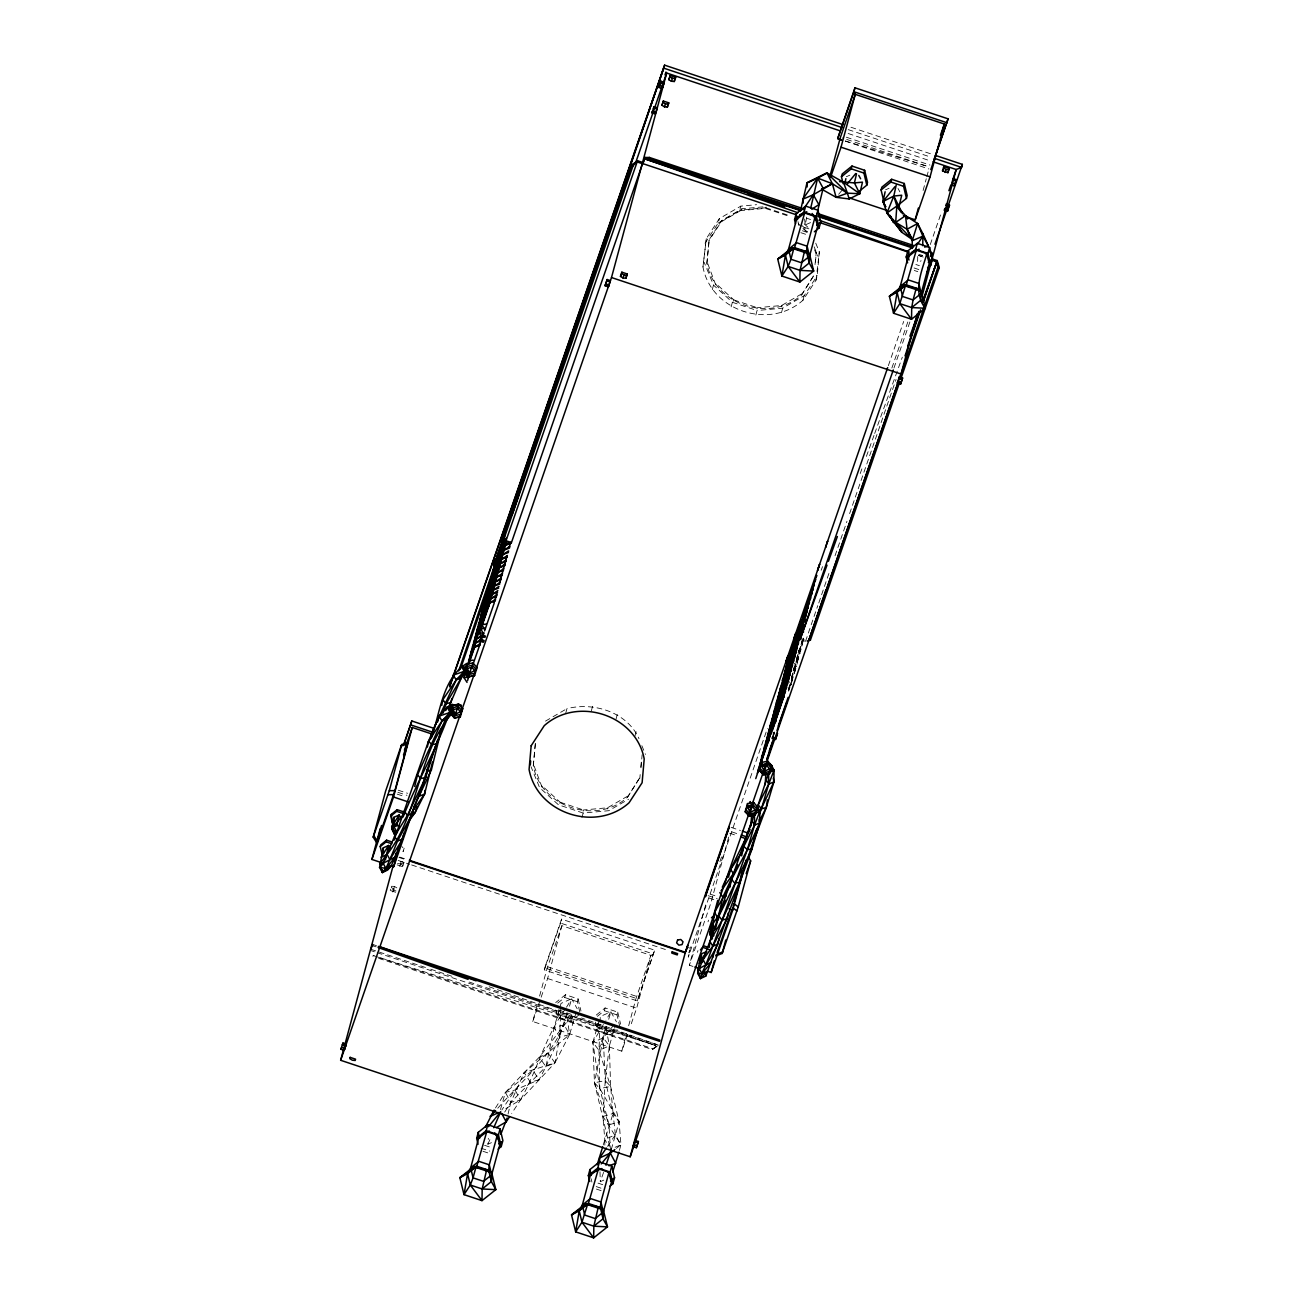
<?xml version="1.0" encoding="UTF-8"?>
<svg xmlns="http://www.w3.org/2000/svg" width="1303" height="1303" viewBox="0 0 1303 1303"><rect width="100%" height="100%" fill="white"/><g stroke="black" fill="none" stroke-linecap="round" stroke-linejoin="round"><path stroke-width="0.75" stroke-dasharray="5 3.75" d="M917.735 256.479L917.605 262.375L921.156 260.812M599.966 1024.435L598.973 1050.316L599.836 1088.591L608.973 1124.831L610.358 1149.311L620.961 1144.783L619.12 1121.85L610.618 1086.425L598.973 1050.316L592.865 1042.319L599.217 1020.168M600.048 1022.448L600.276 1016.47L610.895 1011.845L616.449 1021.861M560.86 1007.366L559.59 1037.204L554.948 1062.841L520.451 1099.927L511.704 1113.43M491.443 1142.666L487.892 1144.229L488.348 1138.285M627.509 797.241L640.164 777.109L627.509 797.241C596.318 825.304 540.973 807.42 533.285 765.838L535.256 743.443M533.285 765.838L535.582 742.254M639.838 778.298L640.164 774.568M640.832 767.109L641.483 759.649M640.978 767.776L642.135 754.714M815.743 243.156L819.326 251.886L817.242 275.633L816.004 280.194L802.925 300.276C769.829 330.05 711.129 311.091 702.968 266.968L706.291 238.661L719.37 218.578L740.837 206.135L756.603 204.685M702.968 266.968L706.291 238.661M801.622 294.901L814.342 274.672L801.622 294.901C770.252 323.111 714.614 305.146 706.877 263.336L709.19 239.622L721.585 220.582L741.928 208.789L766.213 206.574L765.887 207.763L741.619 209.995L721.259 221.787L708.865 240.827M706.877 263.336L709.19 239.622M815.01 264.607L816.313 252.163L815.173 265.291M816.004 280.194L819.326 251.886M810.547 222.585L805.221 224.93L806.752 217.031M508.056 1114.049L510.809 1102.338L524.181 1072.646L539.263 1057.222L574.835 1011.698M556.137 1010.574L557.782 1017.496L570.453 1021.715L580.258 1013.832L577.376 1001.73L578.109 998.929L565.469 994.726L555.697 1002.577M619.902 1027.041L617.019 1014.939L617.752 1012.154L605.113 1007.936L595.357 1015.803M570.453 1021.715L571.203 1018.865L573.988 1016.617M595.373 1022.057L597.425 1030.706L610.113 1034.94L610.863 1032.074L613.648 1029.842M395.672 892.262L390.248 890.47L390.607 889.167L396.014 890.975M391.633 886.219L391.291 887.506L393.815 889.053L396.682 889.314L397.04 888.011L394.516 886.463L391.633 886.219L390.248 890.47M397.154 864.883L402.578 866.69L403.93 862.439L398.539 860.631M402.578 866.69L403.93 862.439M542.064 787.24L533.611 764.633M565.714 713.213L566.952 708.653C593.891 701.763 627.232 712.236 638.991 738.687M559.85 803.43L560.176 802.225L542.39 786.051M705.053 243.221L718.132 223.139L719.37 218.578M721.259 221.787L721.585 220.582M591.334 710.884L592.572 706.307M712.285 289.673L713.507 285.113L704.206 262.408M715.705 284.852L707.203 262.131M718.132 223.139L739.615 210.695L740.837 206.135M741.619 209.995L741.928 208.789M583.125 811.183L583.435 809.977L607.589 807.779L627.834 796.035M581.936 817.6L583.174 813.039L608.794 810.694L628.616 799.211M545.371 966.012L544.312 969.937L637.395 1000.965L654.676 950.18L561.577 919.152L545.371 966.012L638.47 997.039L637.395 1000.965M627.606 1034.354L621.792 1051.179L532.748 1021.503L537.504 1003.896M539.605 996.062L546.999 968.666L561.87 925.7L650.914 955.36L653.617 954.105L560.518 923.078L561.577 919.152M616.026 719.109L617.264 714.549M541.152 997.218L547.618 978.52L561.87 925.7M731.146 306.84L732.384 302.28L713.507 285.113M733.589 301.123L733.915 299.934L716.031 283.663M607.263 808.968L607.589 807.779M634.887 736.276L636.125 731.7M756.994 308.925L757.304 307.72L781.588 305.505L801.948 293.712M755.838 315.065L757.059 310.505L782.68 308.159L804.163 295.716L817.242 275.633M781.263 306.694L781.588 305.505M781.458 312.736L782.68 308.159M802.925 300.276L804.163 295.716M621.792 1051.179L626.548 1033.572M628.665 1025.738L636.043 998.342L650.914 955.36L636.662 1008.196L630.196 1026.894M657.771 1046.195L658.096 1044.99L581.464 1017.969M689.075 954.122L688.261 957.135L767.386 728.475M693.001 966.435L689.368 965.23L706.568 901.481M728.686 837.112L710.966 902.784L689.368 965.23M923.11 190.482L926.27 178.739M926.808 176.785L928.387 170.921M800.091 639.529L805.515 641.337L805.84 640.115L800.433 638.323M403.409 850.322L403.05 851.673L404.402 847.487L404.028 848.823L401.813 846.51M557.7 1003.131L564.688 997.495L565.469 994.726M597.344 1016.34L604.348 1010.705L605.113 1007.936M557.782 1017.496L558.564 1014.662L557.342 1009.483M597.425 1030.706L598.224 1027.872L596.986 1022.692M603.224 1144.962L613.078 1113.495L610.618 1086.425L609.364 1045.869L605.814 1026.503L598.973 1050.316L609.364 1045.869L615.358 1025.559M611.302 1149.474L619.12 1121.85L599.836 1088.591L594.461 1082.777L592.865 1042.319L604.885 1022.008M619.397 1150.354L620.961 1144.783L615.374 1134.864L613.078 1113.495L605.244 1080.594L603.273 1037.872L606.546 1026.715M500.466 1109.537L505.385 1092.386L524.181 1072.646L569.59 1034.566L576.105 1012.464M697.48 952.298L697.968 950.62M708.034 921.807L708.523 920.13M567.375 1013.669C557 1053.394 522.731 1079.291 496.997 1109.114M569.509 1006.209L571.642 998.766L561.023 1003.391L554.15 1027.481L545.924 1066.652L539.1 1079.764L515.043 1089.976L505.385 1092.386L495.173 1108.446M608.713 1019.272L610.895 1011.845L605.895 1020.314M821.167 570.274L822.519 566.642M399.695 866.43L400.721 863.466L403.588 863.726M392.789 892.018L393.815 889.053M397.513 863.596L400.396 863.84L401.405 860.892M393.49 889.428L394.516 886.463M560.518 923.078L544.312 969.937L546.999 968.666L636.043 998.342M532.748 1021.503L540.501 999.075M638.47 997.039L654.676 950.18M888.353 365.687L903.663 321.45M930.277 244.524L941.597 211.819M719.907 861.625L721.878 855.957M891.871 368.049L908.5 320.017M893.956 368.032L910.536 320.115M798.136 652.77L802.094 641.32M796.28 659.123L803.544 638.128M796.345 659.937L803.609 638.942M793.136 670.198L803.707 639.675M793.201 671.029L802.453 644.317L801.117 641.141M791.296 677.593L801.198 648.975M791.393 678.277L799.977 653.471L798.641 650.295M791.458 679.107L798.723 658.129M788.299 689.189L797.55 662.478L796.214 659.318M788.51 689.531L796.426 666.647L795.091 663.471M788.576 690.313L794.521 673.146M805.515 641.337L817.779 605.618M818.773 602.996L829.05 573.027M835.028 555.778L846.966 521.281M849.621 513.61L896.057 379.434M788.641 691.193L789.96 687.381M790.612 685.476L793.25 677.837M603.826 1180.127L600.276 1181.674L604.511 1169.85M860.192 473.559L862.26 467.826M866.397 456.392L874.004 435.397M874.688 433.492L902.311 357.185M689.645 950.864L688.978 952.688L691.03 946.45L690.346 948.275L687.104 947.2M372.886 956.386L373.212 955.539L655.832 1045.576L376.388 952.428M378.668 958.324L652.445 1049.55L658.096 1044.99L469.227 982.055M487.892 1144.229L490.954 1137.21M565.469 1008.897C545.077 1036.618 537.373 1070.561 520.451 1099.927L504.017 1109.7M566.512 1007.203L571.642 998.766L577.196 1008.783M504.701 1112.078L510.809 1102.338L545.924 1066.652L559.59 1037.204L566.577 1013.425L569.59 1034.566L554.948 1062.841L545.924 1066.652L539.263 1057.222L548.286 1053.41L554.948 1062.841L524.181 1072.646L530.419 1082.223L539.1 1079.764L532.846 1070.203L505.385 1092.386L510.809 1102.338L520.451 1099.927L515.043 1089.976L501.834 1109.993M607.491 1146.412L615.374 1134.864L604.771 1139.392L604.853 1145.142M614.055 1024.777L603.273 1037.872L592.865 1042.319L599.836 1088.591L610.618 1086.425L605.244 1080.594L609.364 1045.869L603.273 1037.872L594.461 1082.777L609.918 1147.373M838.676 194.261L842.536 189.668M652.445 1049.55L658.096 1044.99M610.113 1034.94L617.101 1029.305M616.384 1148.366L620.961 1144.783L602.931 1116.476L605.244 1080.594L594.461 1082.777L608.973 1124.831L619.12 1121.85L613.078 1113.495L602.931 1116.476L604.771 1139.392L608.501 1146.005M545.485 721.113L566.952 708.653M656.109 1047.026L652.77 1048.703L373.212 955.539M846.298 176.752L849.833 175.172M885.535 189.831L889.086 188.251M739.615 210.695L765.236 208.35L789.911 216.575M845.354 140.968L927.524 166.409L842.292 137.955M850.94 127.238L933.534 154.764M848.204 129.616L930.814 157.142M848.139 133.492L931.14 161.149M846.364 137.206L929.951 165.058M845.305 141.131L928.892 168.983M918.81 254.264L922.671 255.551L918.892 254.069M806.704 218.236L810.564 219.523M918.485 255.486L924.267 257.408L918.55 255.29M765.887 207.763L789.292 215.565M804.195 227.292L809.472 229.051M915.862 264.493L919.381 265.665M802.42 230.761L807.681 232.52M914.087 267.978L921.091 270.307M800.84 232.683L807.86 235.012M914.266 270.47L917.768 271.643M733.915 299.934L757.304 307.72M732.384 302.28L757.059 310.505M731.162 827.389L740.462 830.5M731.96 831.933L737.547 833.806M729.729 833.252L736.993 835.679M560.176 802.225L583.435 809.977M583.174 813.039L558.482 804.814L539.621 787.647L531.021 766.685M398.246 790.204L407.562 793.299M710.151 894.135L715.722 895.992M397.92 792.322L407.008 795.351M708.132 895.682L717.204 898.712M397.187 794.13L404.63 796.605M709.076 898.06L714.663 899.917M399.679 857.065L407.399 859.638M399.011 857.455L406.683 860.013M398.197 860.469L409.712 864.312M411.634 864.948L667.136 950.082M547.618 978.52L636.662 1008.196M564.688 997.495L577.376 1001.73M604.348 1010.705L617.019 1014.939M376.16 946.858L372.3 945.571L376.144 946.923M370.932 949.301L428.752 968.569M430.674 969.204L451.88 976.273M370.606 950.506L374.45 951.793M558.564 1014.662L571.203 1018.865M598.224 1027.872L610.863 1032.074M484.569 1145.304L491.606 1147.65M597.996 1183.108L603.273 1184.867M481.051 1148.204L489.814 1151.119M596.22 1186.577L601.481 1188.336M482.973 1151.282L489.993 1153.611M596.383 1189.069L601.66 1190.828M372.625 944.366L376.469 945.717M558.466 1009.874L573.792 1015.265M489.179 986.778L655.849 1045.527M400.396 863.84L402.92 865.387M804.212 223.888L810.01 229.181M801.54 225.207L807.502 230.631L807.176 231.836L798.234 223.693M802.974 228.465L807.339 232.423M797.99 650.36L799.977 653.471M794.439 663.536L796.426 666.647M793.185 668.13L795.188 671.24L793.853 668.064M789.504 681.762L791.507 684.873M898.028 188.479L899.868 191.85M791.344 677.365L792.68 680.541M814.114 246.772L818.089 256.447M814.522 249.769L816.004 253.352M641.858 745.674L645.441 754.421M797.99 221.608L798.918 225.533M617.752 1012.154L620.619 1024.223M578.109 998.929L580.975 1011.014M591.122 1178.71L591.904 1182.049M804.635 219.002L805.221 224.93M599.999 1171.788L600.276 1181.674M564.15 1024.842L554.15 1027.481L559.59 1037.204L569.59 1034.566L564.15 1024.842"/><path stroke-width="1.5" d="M382.398 869.638L382.382 872.538L387.659 870.062L391.209 865.941L395.151 857.065L425.592 777.516L437.531 740.283M750.854 826.183L751.668 814.424M704.972 952.265L701.421 953.845L697.838 970.246L697.708 973.39L700.509 978.553L705.803 976.077L751.929 849.133L759.682 822.975L759.828 811.28L757.092 805.938M765.154 784.829L765.871 773.379M756.782 829.164L754.388 839.034L766.278 807.534L773.884 781.93L774.031 770.236L771.295 764.894L768.477 763.867M922.736 245.713L922.931 233.807L917.605 223.497L905.52 215.679L896.822 206.069L893.809 196.053L896.187 185.124M486.556 1170.241L482.175 1188.971L481.996 1200.633L464.015 1194.639L459.861 1177.668L473.689 1166.69L476.768 1166.25L488.658 1170.224L491.671 1172.684L495.824 1189.655L481.996 1200.633L470.285 1185.013L467.582 1173.645L470.676 1167.846L478.657 1138.154L486.785 1131.607L497.306 1135.108L499.7 1145.158L491.654 1174.834L489.276 1164.817L497.306 1135.108M598.224 1207.441L593.842 1226.188L593.663 1237.85L575.665 1231.856L571.512 1214.885L585.356 1203.891L588.435 1203.467L600.325 1207.425L603.338 1209.884L607.491 1226.872L593.663 1237.85L581.952 1222.214L579.249 1210.862L582.343 1205.047L590.324 1175.355L598.452 1168.807L608.973 1172.325L611.368 1182.375L603.322 1212.034L600.325 1207.425L600.944 1202.017L608.973 1172.325M804.423 251.626L800.042 270.373L799.863 282.034L781.881 276.041L777.728 259.069L791.556 248.075L794.635 247.651L806.524 251.609L809.538 254.069L813.691 271.057L799.863 282.034L788.152 266.415L785.448 255.046L788.543 249.231L796.524 219.539L804.651 213.008L815.173 216.51L817.567 226.559L809.521 256.219L807.143 246.202L815.173 216.51M918.192 288.826L903.223 285.292L921.205 291.286L920.895 300.179L911.709 307.573L911.53 319.251L893.549 313.257L889.379 296.27L903.223 285.292L906.302 284.868L918.192 288.826L921.205 291.286L925.358 308.257L911.53 319.251L899.819 303.615L897.115 292.263L900.21 286.448L908.191 256.756L916.318 250.209L926.84 253.71L929.234 263.76L921.188 293.436L913.077 299.951L911.709 307.573L925.358 308.257C912.133 291.725 921.921 271.285 926.84 253.71M912.133 248.433L912.263 240.697L917.605 223.497L907.051 229.247L895.698 222.406L886.952 212.992L883.043 201.493L885.128 191.769M482.175 1188.971L491.361 1181.577L491.671 1172.684L473.689 1166.69L488.658 1170.224L491.361 1181.577L495.824 1189.655L482.175 1188.971L470.285 1185.013L464.015 1194.639L467.582 1173.645L476.768 1166.25L486.785 1131.607M800.042 270.373L809.228 262.978L809.538 254.069L791.556 248.075L806.524 251.609L809.228 262.978L813.691 271.057L800.042 270.373L788.152 266.415L781.881 276.041L785.448 255.046L794.635 247.651L804.651 213.008M380.769 867.554L382.382 872.538L385.932 868.417L391.209 865.941L382.382 872.538L379.564 867.375L383.277 847.83L388.603 845.468L390.46 848.839M491.361 1181.577L491.589 1176.511M705.803 976.077L705.933 972.95M809.228 262.978L809.456 257.913M530.305 764.942L530.663 760.985M709.288 947.346L709.858 941.434L753.753 815.515M488.658 1170.224L489.276 1164.817L478.787 1161.315L470.676 1167.846L473.07 1177.863L470.285 1185.013M806.524 251.609L807.143 246.202L796.654 242.716L788.543 249.231L790.937 259.248L788.152 266.415M431.554 737.71C440.023 713.002 442.499 678.195 466.783 663.422L466.914 667.771L469.617 673.114L475.009 670.475M408.93 821.167L415.201 812.437L424.55 794.146L425.022 790.351M393.995 840.24L428.475 741.342L439.062 716.129L447.222 707.122L452.581 704.483L456.262 705.607M411.048 813.3L424.55 794.146L432.531 762.027M759.242 821.313L766.278 807.534L767.434 799.928M718.246 919.951L718.898 916.058L751.929 849.133L752.825 843.318M715.461 929.348L722.807 897.246L737.889 864.915M450.691 711.063L450.301 713.458L454.372 717.986L460.35 716.797L462.728 708.685L458.656 704.141L452.63 705.33L450.691 711.063L454.763 715.608L454.372 717.986L460.35 716.797M464.959 669.856L464.568 672.234L468.624 676.778L474.618 675.589L476.979 667.478L472.908 662.934L466.897 664.123L464.959 669.856L469.031 674.4L468.624 676.778L474.618 675.589M745.186 811.72L747.515 803.593L753.541 802.404L757.613 806.948L755.235 815.059L749.258 816.248L745.186 811.72L749.567 815.662L755.235 815.059L757.613 806.948M759.454 770.513L761.783 762.385L767.793 761.196L771.865 765.741L769.503 773.852L763.509 775.041L759.454 770.513L763.835 774.454L769.503 773.852L771.865 765.741M452.63 705.33L450.301 713.458L454.682 717.399M466.897 664.123L464.568 672.234L468.95 676.192M754.176 814.766L755.659 810.368L752.548 806.883L747.938 807.795L747.515 803.593M768.444 773.542L769.926 769.161L766.799 765.675L762.19 766.587L761.783 762.385M598.452 1168.807L588.435 1203.467L579.249 1210.862L575.665 1231.856L581.952 1222.214L587.718 1203.939M745.577 809.326L749.648 813.87L749.567 815.662M759.844 768.119L763.916 772.663L763.835 774.454M916.318 250.209L906.302 284.868L897.115 292.263L893.549 313.257L899.819 303.615L905.585 285.341M458.656 704.141L457.662 708.62L460.773 712.106L462.728 708.685M472.908 662.934L471.914 667.413L475.041 670.898L476.979 667.478M753.541 802.404L752.548 806.883M767.793 761.196L766.799 765.675M474.601 647.2L480.188 643.617L479.879 645.294L474.601 647.2L468.657 664.383M475.807 642.754L481.393 639.154L481.084 640.832L475.807 642.754L468.543 663.732M491.15 598.403L496.736 594.803L496.427 596.481L491.15 598.403L480.595 628.926L483.576 633.6M499.44 567.685L505.027 564.085L504.717 565.763L499.44 567.685L488.886 598.207M500.564 563.515L506.15 559.932L505.841 561.609L500.564 563.515L489.993 594.054M501.736 559.166L507.323 555.567L507.014 557.244L501.736 559.166L491.182 589.689M768.591 741.488L768.917 739.827L757.336 773.282M769.796 737.042L770.106 735.364L755.756 778.608M770.936 732.823L771.246 731.146L759.665 764.617M772.06 728.638L772.386 726.96L760.805 760.431M773.168 724.549L773.477 722.888L758.102 769.943M774.34 720.217L774.65 718.539L775.985 721.715M775.578 715.608L775.888 713.946L761.489 757.336M776.849 710.917L777.158 709.239L765.578 742.71M778.086 706.324L778.396 704.646L766.815 738.117M779.21 702.154L779.52 700.493L763.998 748.036M780.383 697.805L780.692 696.128L769.112 729.599M781.637 693.147L781.947 691.47L767.548 734.908M782.859 688.652L783.168 686.974L771.588 720.445M784.113 683.994L784.422 682.332L772.842 715.787M785.367 679.352L785.676 677.674L770.008 725.771M786.589 674.807L786.898 673.13L775.318 706.601M787.843 670.182L788.152 668.504L773.754 711.927M789.032 665.735L789.357 664.058L777.777 697.528M790.188 661.484L790.498 659.807L791.833 662.983M791.296 657.347L791.621 655.67L792.957 658.846M783.95 697.154L784.259 695.476L772.679 728.947M785.139 692.691L785.465 691.013L771.099 734.257M792.501 652.901L792.81 651.239M786.279 688.473L786.589 686.795L775.008 720.266M793.82 648.031L794.13 646.353L779.65 690.02M787.419 684.287L787.729 682.609L776.148 716.08M795.025 643.568L795.335 641.89L783.754 675.361M788.51 680.215L788.82 678.537L773.445 725.592M796.198 639.219L796.508 637.542L782.175 680.687M789.683 675.866L789.993 674.188L778.412 707.659M797.338 634.968L797.648 633.291L786.067 666.761M790.921 671.257L791.247 669.595L776.849 712.985M798.641 630.131L798.967 628.453L787.387 661.924M792.191 666.566L792.501 664.888L780.92 698.359M799.961 625.261L800.27 623.6L784.504 672.087M793.429 661.973L793.739 660.295L779.357 703.685M801.036 621.254L801.345 619.576L788.201 658.373M794.553 657.82L794.863 656.142L783.282 689.613M795.726 653.454L796.052 651.777L784.471 685.248M796.996 648.796L797.306 647.135L781.719 694.922M798.202 644.301L798.511 642.623L786.931 676.094M799.456 639.659L799.765 637.981L785.367 681.42M800.71 635.001L801.019 633.323L789.439 666.794M801.931 630.457L802.241 628.795L803.593 631.955M803.185 625.831L803.495 624.153L787.875 672.12M804.391 621.384L804.7 619.723L806.036 622.883M805.531 617.133L805.84 615.456L791.54 658.504M806.655 612.996L806.964 611.319L795.384 644.79M807.844 608.55L808.153 606.889L796.573 640.343M809.163 603.68L809.472 602.002L793.804 650.116M810.368 599.217L810.678 597.54L799.097 631.01M811.541 594.868L811.85 593.191L797.517 636.336M812.681 590.617L812.991 588.956L801.41 622.411M814 585.78L814.31 584.102L799.847 627.737M815.303 580.926L815.613 579.249L804.032 612.719M816.378 576.903L816.704 575.242L802.469 618.029M441.75 705.509L442.825 699.76L456.213 679.938L464.177 671.403L469.617 673.114L471.784 666.729M427.384 747.075L428.475 741.342L442.01 720.982L449.975 712.464L447.222 707.122L445.724 710.558M800.449 210.939L806.964 182.892L826.998 172.957L843.432 182.159L859.768 193.74L862.472 182.143L854.426 182.925L839.539 181.622M810.694 208.236L817.632 178.088L826.998 172.957L847.406 193.153L849.165 198.952L859.768 193.74L854.426 182.925L856.511 173.853M817.747 210.483L823.138 188.283L817.632 178.088L806.964 182.892L807.16 186.932M427.172 769.796L425.592 777.516L407.448 815.336L394.532 836.363L383.115 863.254L379.564 867.375L385.932 868.417L395.151 857.065L395.9 853.286M403.083 816.997C416.585 782.728 435.968 750.251 448.525 715.249M700.102 967.054L697.838 970.246L700.509 978.553C703.571 963.715 716.455 952.949 719.109 938.225M441.522 728.719L431.391 769.91L413.377 808.088M385.444 859.817L388.603 845.468L381.111 857.276L386.502 854.638L379.694 864.231L383.294 862.439M845.061 182.453L845.875 178.641M729.81 887.278L731.537 879.46L747.352 849.654L759.682 822.975L759.112 819.196M395.151 857.065L383.115 863.254L385.932 868.417L389.874 859.54L402.627 839.051L403.93 833.203M400.998 818.349L399.158 814.978L393.832 817.339L391.845 829.131L394.548 834.523L397.464 832.324M396.584 831.493L391.845 829.131L397.057 824.147L399.158 814.978L391.649 826.786L394.548 834.523L396.584 831.493L393.767 826.33L405.021 812.649M711.78 938.73L709.793 932.801L711.975 923.338L712.106 927.036M700.509 978.553L707.301 971.272L702.008 973.748L697.708 973.39L699.206 968.569L705.884 964.839L712.839 946.141L726.993 918.762L728.328 912.996M500.841 1134.261L507.144 1117.958M741.602 855.843L743.834 846.429L754.518 825.125L759.828 811.28L757.043 808.528M414.712 786.475L417.497 774.829L442.01 720.982L450.887 713.539M452.336 678.977L453.265 675.084L464.177 671.403L461.441 666.061L459.926 669.498M754.486 815.792L754.518 825.125L747.352 849.654L722.106 920.195L709.858 941.434L703.083 959.676L705.884 964.839L711.177 962.38L702.008 973.748L699.206 968.569L703.083 959.676L712.839 946.141L722.106 920.195L739.632 882.164L742.401 870.713M437.678 721.829L439.062 716.129L449.975 712.464M451.245 714.321C417.302 754.421 419.436 813.609 387.056 854.377L389.874 859.54L397.529 841.07L412.334 813.903L414.224 806.264M430.267 739.583L432.27 731.683L456.213 679.938L465.09 672.495M449.682 706.21L451.929 698.522M859.801 190.808L866.788 185.173L867.521 182.355L864.638 170.286L851.999 166.067L842.243 173.934L841.445 176.736L843.09 183.658M712.741 957.379L713.164 955.685M898.044 205.157L906.448 198.398L907.165 195.564L904.298 183.495L891.659 179.277L881.887 187.143L881.089 189.945L883.971 202.046M866.788 185.173L863.922 173.071L864.638 170.286M906.448 198.398L903.565 186.28L904.298 183.495M665.654 73.408L665.996 72.056L665.019 74.906M478.071 1144.246L476.67 1138.382L478.25 1132.372L487.778 1124.701L500.091 1128.805L502.893 1140.581L501.232 1146.559L498.072 1149.116M795.481 223.693L794.553 219.784L796.133 213.757L805.645 206.102L817.958 210.206L820.76 221.982L819.098 227.96L814.359 231.787M589.738 1181.463L588.337 1175.599L589.917 1169.573L599.445 1161.918L611.759 1166.022L614.56 1177.782L612.899 1183.775L609.739 1186.316M907.605 262.848L906.204 256.984L907.784 250.974L917.312 243.319L929.625 247.423L932.427 259.183L930.765 265.177L927.606 267.718M476.67 1138.382L486.166 1130.743L487.778 1124.701M794.553 219.784L804.032 212.145L805.645 206.102M588.337 1175.599L597.833 1167.96L599.445 1161.918M728.475 877.196L730.511 869.59L750.088 829.457M906.204 256.984L915.7 249.345L917.312 243.319M476.051 1166.739L473.07 1177.863L483.543 1181.349L490.303 1175.909M793.918 248.14L790.937 259.248L801.41 262.75L808.169 257.31M717.709 900.389L714.549 912.181L711.91 932.329L709.988 935.147L712.578 932.655M373.195 837.178L385.639 791.051L401.096 746.13L401.731 744.567L408.002 742.107L394.907 790.612L376.811 842.927L373.195 837.178L389.288 790.693L401.731 744.567M380.981 862.456L371.892 859.443L380.232 828.529M376.811 842.927L381.518 825.467M404.239 743.801L411.829 720.982L434.16 728.426M371.892 859.443L393.506 796.996L412.269 727.465L432.238 734.126M340.93 1049.273L342.982 1043.051L346.223 1044.143L344.855 1048.54L344.171 1050.348L340.93 1049.273L341.598 1047.465L344.855 1048.54M917.345 313.648L901.041 374.026L630.196 1156.771L340.637 1060.284L393.197 865.518M394.255 861.625L395.819 855.778M372.3 945.571L372.625 944.366L370.932 949.301M344.171 1050.348L346.223 1044.143M390.053 865.485L393.685 866.69L398.376 849.312M457.825 705.46L458.167 704.174L461.409 705.265L461.067 706.552M505.808 541.462L506.134 540.256L502.795 537.716L631.727 165.123L637.46 160.709L642.884 162.517L642.542 163.722L511.216 543.27L505.808 541.462L504.033 538.562L632.981 165.953L637.46 160.709M480.041 641.206L480.709 639.382L483.967 640.457L483.283 642.281L480.041 641.206L482.094 634.968L485.335 636.059L484.993 637.362L481.752 636.271L482.094 634.968M535.142 445.04L535.484 443.737L533.774 448.672M605.113 285.764L607.165 279.526L610.407 280.617L610.065 281.92L608.354 286.823L605.113 285.764L607.165 279.526M843.253 124.681L664.595 65.15L523.578 480.27M653.748 107.97L656.989 109.045L655.295 113.964L652.037 112.905L652.38 111.602L654.09 106.667L657.331 107.758M660.963 81.242L660.605 82.529L663.846 83.62L662.82 86.731L662.152 88.539L658.895 87.464L660.963 81.242L664.204 82.333M340.637 1060.284L611.498 277.539L666.68 73.033L840.402 130.919M797.859 212.731L644.594 158.705L644.92 157.5L649.35 157.435L801.671 208.187M661.957 105.282L663.325 101.031L668.748 102.823L667.364 107.074L664.497 106.83L661.957 105.282L662.315 103.979M675.654 77.252L674.27 81.503L671.387 81.242L668.862 79.695L670.231 75.444L675.654 77.252L675.296 78.538L672.413 78.294L669.872 76.747L670.231 75.444M663.325 101.031L662.983 102.318L665.507 103.865L668.39 104.126L668.748 102.823M620.489 276.431L621.857 272.18L627.264 273.988L625.88 278.239L623.013 277.979L620.489 276.431L620.831 275.145M621.857 272.18L621.498 273.483L624.039 275.031L626.922 275.275M667.364 107.074L667.706 105.787M674.27 81.503L674.612 80.2M625.88 278.239L627.264 273.988M830.369 174.504L840.402 137.336L855.273 94.353L853.921 91.731L854.98 87.806L948.079 118.834L930.798 169.618M830.662 177.078L841.021 147.19L855.273 94.353L944.317 124.029L930.065 176.85L915.195 219.832L905.715 216.673M630.196 1156.771L685.378 952.265L887.685 367.609M633.111 1146.624L635.147 1140.418L638.405 1141.493L638.063 1142.796L636.353 1147.715L633.111 1146.624L635.147 1140.418M636.353 1147.715L638.405 1141.493M749.991 802.827L750.349 801.54L749.665 803.348M753.248 803.902L753.59 802.615M827.03 565.127L800.091 639.529L800.433 638.323M707.529 971.272L711.161 972.494L714.288 960.897M915.195 219.832L918.354 208.089M734.485 901.643L742.857 870.616M711.161 972.494L732.758 910.048L746.31 859.833M716.487 954.366L715.852 955.913L722.123 953.454L725.755 940M755.349 835.451L748.411 856.38M722.123 953.454L738.215 906.969L750.658 860.843L748.85 857.96M942.525 170.888L943.877 166.637L949.301 168.445L947.916 172.68L942.525 170.888L942.867 169.602M943.877 166.637L943.535 167.924L946.076 169.471L948.959 169.732L949.301 168.445M916.09 288.843L913.077 299.951L902.588 296.465L900.21 286.448L908.321 279.917L918.81 283.419L921.188 293.436M947.916 172.68L948.275 171.393M897.295 383.115L899.347 376.893L902.588 377.968L902.246 379.271L900.536 384.206L897.295 383.115L897.962 381.29L901.22 382.382M926.791 273.418L931.759 258.776L937.166 260.584L939.3 267.604L900.748 379.01M922.068 296.123L956.223 169.52L961.549 167.387L962.363 164.373L935.456 155.415M900.536 384.206L902.588 377.968M947.46 211.347L948.144 209.522L944.903 208.431L944.219 210.255L947.46 211.347L949.512 205.108L946.271 204.034L945.913 205.337L949.17 206.411M948.91 190.678L950.913 184.896L954.317 185.906L956.386 179.684L953.128 178.609M954.317 185.906L956.386 179.684M923.208 302.133L937.166 260.584L937.834 267.538L899.966 377.023M501.232 1146.559L498.446 1134.832L500.091 1128.805M819.098 227.96L816.313 216.233L817.958 210.206M612.899 1183.775L610.113 1172.048L611.759 1166.022M930.765 265.177L927.98 253.45L929.625 247.423M409.598 818.056L415.201 812.437L416.781 806.671M382.447 852.162L381.974 853.872L380.232 846.592L386.128 841.852L386.6 840.174L392.284 842.08M396.682 811.346L397.138 809.684L404.744 812.209L404.305 813.886L396.682 811.346L390.786 816.101L392.512 823.382L391.275 814.408L397.138 809.684M841.445 176.736L851.234 168.836L851.999 166.067M881.089 189.945L890.894 182.062L891.659 179.277M700.428 949.936L703.848 945.897L707.643 947.151M713.93 917.068L714.386 915.39L711.454 917.768M597.165 1164.784L602.719 1146.819M611.302 1149.474L605.976 1165.24M618.892 1152.21L612.736 1171.886M699.222 959.578L699.695 957.884M709.777 929.088L710.249 927.378M425.951 773.249L419.436 796.149L424.55 794.146M380.232 846.592L380.72 844.898L386.6 840.174M390.786 816.101L391.275 814.408M467.565 680.622L468.608 677.088L464.047 677.739L467.028 682.397M776.197 702.854L791.621 655.67M759.34 814.391L761.424 808.854L758.183 804.847L768.672 772.874L774.031 770.236L771.246 767.483M763.428 751.684L775.888 713.946M733.1 906.253L733.964 903.582L738.215 906.969M649.35 157.435L648.829 159.047L644.594 158.705L800.693 210.728M442.987 713.132L446.082 703.767L461.36 677.788L465.448 673.276M445.333 719.354L426.488 771.343L431.391 769.91M658.895 87.464L660.605 82.529M480.709 639.382L481.752 636.271M795.139 214.376L642.884 163.641L644.92 157.5L801.133 209.799M931.075 256.268L932.085 253.189L929.967 251.463M451.555 713.93L453.053 709.532L452.239 707.741L458.233 706.552L462.288 711.08M465.822 672.706L467.305 668.309L466.49 666.533L472.484 665.344L476.556 669.872M457.565 707.773L455.415 714.158L447.222 707.122L452.711 708.816L455.415 714.158L460.806 711.519M751.065 805.27L747.466 807.029L750.153 812.372L752.32 805.987M765.268 764.226L761.669 765.985L764.372 771.327L766.522 764.942M899.428 382.854L810.368 640.213L808.902 640.148L825.793 590.21M905.031 355.898L920.618 309.805M458.721 670.915L505.238 534.181M511.786 514.929L513.757 509.147M668.862 79.695L669.872 76.747M743.736 843.823L752.597 819.668M403.327 745.544L411.829 720.982M404.402 750.17L412.269 727.465M403.49 754.893L406.715 745.528M449.828 685.801L664.595 65.15M449.682 686.893L663.797 68.163L842.438 127.694M496.508 557.391L507.079 526.852M511.867 513.04L521.77 484.423M495.254 562.033L505.157 533.416M511.932 513.871L520.516 489.065M494.065 566.447L503.968 537.83M512.063 514.473L519.311 493.479M492.778 571.203L503.349 540.68M491.638 575.454L502.209 544.915L504.994 543.123M490.465 579.802L501.036 549.28L503.821 547.472M489.26 584.265L499.831 553.742L502.616 551.935M461.05 667.299L498.512 558.612L501.297 556.821M503.284 544.801L505.271 539.067M635.408 163.429L666.68 73.033M486.752 593.582L497.306 563.059L500.108 561.251M502.095 549.231L505.401 539.686M485.628 597.719L496.199 567.18L498.984 565.388M500.971 553.368L506.264 538.106M484.488 601.97L495.042 571.447M499.831 557.635L506.427 538.546M483.283 606.416L493.853 575.877M498.626 562.065L637.134 161.93L642.542 163.722M482.029 611.042L492.599 580.519L495.384 578.727M497.388 566.691L505.971 541.901M393.685 866.69L410.706 817.502M480.807 615.586L491.378 585.063M496.15 571.235L506.72 540.712M479.553 620.228L490.123 589.705M494.896 575.893L505.466 545.354L511.053 541.771M478.299 624.886L488.869 594.363L491.654 592.556M493.642 580.535L504.212 550.013L509.799 546.413L509.489 548.091L504.212 550.013M477.093 629.382L487.648 598.859M492.436 585.031L502.991 554.508L508.577 550.925L508.268 552.586L502.991 554.508M475.839 634.04L486.394 603.501L489.195 601.709M474.65 638.405L485.221 607.866L488.006 606.074M473.526 642.558L484.097 612.035L486.882 610.227M472.289 647.151L482.859 616.628L485.644 614.837M487.631 602.8L498.202 572.278L503.789 568.678L501.215 576.121M471.018 651.842L481.589 621.319L484.374 619.528M486.377 607.507L496.932 576.968L502.518 573.385L500.596 578.955M469.78 656.451L480.351 625.929L483.136 624.137M485.123 612.101L495.694 581.578L501.28 577.978L499.342 583.565M483.967 616.449L494.521 585.91L500.108 582.327M468.168 662.966L478.071 634.333M482.859 620.521L493.43 589.998L499 586.399M468.363 663.341L476.947 638.535L481.133 635.831M484.716 629.382L481.735 624.707L492.29 594.184L497.876 590.601M464.047 677.739L465.366 673.912M479.39 633.388L483.95 632.737L482.387 638.047L479.39 633.388L489.944 602.849L495.531 599.266L495.221 600.944L489.944 602.849M509.115 547.341L510.401 543.628M642.884 163.641L644.92 157.5M671.387 81.242L672.413 78.294M505.401 561.153L507.323 555.567M504.212 565.502L506.15 559.932M503.088 569.672L505.027 564.085M664.497 106.83L665.507 103.865M495.303 598.028L497.225 592.458M479.455 644.741L481.393 639.154M494.163 602.247L496.736 594.803M473.119 664.058L480.188 643.617M484.602 630.88L494.244 602.98M623.013 277.979L624.039 275.031M854.98 87.806L837.699 138.59L841.494 139.861L837.699 138.59L853.921 91.731L947.004 122.759M940.44 135.235L944.317 124.029M933.795 160.074L948.079 118.834M945.05 172.436L946.076 169.471M952.9 179.13L956.223 169.52L933.062 161.8M778.917 693.277L790.498 659.807M793.12 653.178L804.7 619.723M934.951 244.247L962.363 164.373M930.945 256.479L932.085 253.189L931.759 254.411L929.87 251.854M790.66 662.25L802.241 628.795M800.091 639.529L893.288 369.954M907.654 346.142L919.609 311.629M922.915 302.052L936.841 261.789L931.759 258.776M769.307 750.854L773.933 737.498M766.848 758.883L772.793 741.716M778.233 725.983L788.136 697.366M766.962 759.519L771.588 746.163M777.028 730.446L786.931 701.812M808.902 640.148L897.962 382.773M717.139 952.493L732.025 909.445M746.163 873.564L750.658 860.843M828.415 561.316L837.389 536.51M909.917 336.207L918.892 311.401M923.029 299.951L936.841 261.789L931.433 259.997M653.422 108.491L654.09 106.667M652.037 112.905L652.722 111.081L655.963 112.156M526.77 468.722L527.438 466.897L525.386 473.119L526.07 471.311M502.844 537.911L503.528 536.087L501.46 542.325L502.144 540.501M494.977 560.697L495.661 558.873L493.593 565.095L494.277 563.287M609.739 282.442L610.407 280.617M608.354 286.823L609.038 285.015L605.781 283.94M457.483 705.982L458.167 704.174M342.982 1043.051L342.298 1044.876L345.539 1045.951M948.845 206.933L949.512 205.108M826.982 542.928L827.666 541.103L825.613 547.325L826.297 545.501M899.347 376.893L898.663 378.717L901.92 379.792M773.591 734.159L774.275 732.351L772.223 738.557L772.891 736.732M407.367 743.655L408.002 742.107M448.362 707.985L461.36 677.788L456.213 679.938L453.265 675.084M493.756 1127.746L500.727 1111.671L488.478 1126.672M485.433 1127.095L494.146 1110.058M773.314 778.135L773.884 781.93L759.535 812.29M722.285 887.229L730.511 869.59L743.231 850.028M714.516 927.622L712.643 924.185L717.367 917.345L725.478 900.34M758.183 804.847L768.737 784.064L774.031 770.236L771.181 769.193M720.966 890.959L735.788 870.241M730.185 885.6L714.549 912.181L717.367 917.345M712.106 938.991L709.793 932.801L713.018 927.736M706.747 951.483L699.239 963.292L702.838 961.533M496.296 1127.616L506.232 1121.867L509.506 1116.801M917.475 244.247L922.866 236.201L917.605 223.497M803.088 209.816L813.3 194.733L832.389 183.739L847.406 193.153L859.768 193.74M599.722 1161.901L599.608 1157.944L606.367 1148.057M391.845 829.131L393.767 826.33L397.285 824.669M803.104 203.187L802.713 199.245L817.632 178.088L832.389 183.739L836.103 197.323L849.165 198.952M894.998 186.606L883.043 201.493L885.665 206.737M847.39 183.756L855.745 173.511M601.22 1163.921L610.293 1153.122L614.853 1149.555M450.203 707.187L452.581 704.483L452.711 708.816M495.612 1110.596L490.058 1116.476L498.951 1112.469M379.564 867.375L383.701 862.993M714.272 930.342L711.91 932.329L713.783 935.782M816.688 225.256L819.408 223.074M928.339 262.473L932.427 259.183M498.805 1143.855L501.525 1141.672M610.472 1181.072L614.56 1177.782M601.97 1213.126L595.21 1218.566L584.721 1215.064L582.343 1205.047L590.454 1198.532L600.944 1202.017L603.322 1212.034M593.842 1226.188L603.028 1218.777L603.338 1209.884L585.356 1203.891L600.325 1207.425L603.028 1218.777L607.491 1226.872L593.842 1226.188L581.952 1222.214M794.635 247.651L777.728 259.069L785.448 255.046M906.302 284.868L889.379 296.27L897.115 292.263M476.768 1166.25L459.861 1177.668L467.582 1173.645M588.435 1203.467L571.512 1214.885L579.249 1210.862M769.926 769.161L771.441 768.135L767.369 763.607L761.375 764.796M755.659 810.368L757.173 809.358L753.118 804.814L747.124 806.003M811.753 209.229L818.887 204.636L813.3 194.733L802.713 199.245M481.963 628.469L479.178 630.261L468.608 660.784L473.184 660.132M637.134 161.93L631.727 165.123L632.981 165.953M843.432 182.159L847.406 193.153L836.103 197.323L821.59 189.114L823.138 188.283M821.59 189.114L832.389 183.739L826.998 172.957L806.964 182.892M754.47 813.919L759.828 811.28L756.978 810.254M397.057 824.147L391.649 826.786L394.353 832.112M764.372 771.327L769.764 768.689M750.153 812.372L755.561 809.733M411.683 814.082L415.201 812.437M599.608 1157.944L610.293 1153.122L615.782 1163.335L608.843 1165.762M799.684 214.848L806.785 211.721M912.067 252.293L919.169 249.166M482.354 1134.18L489.439 1131.085M594.738 1171.625L601.823 1168.53M447.157 718.833L442.01 720.982L439.062 716.129M773.884 781.93L768.737 784.064L761.424 808.854L766.278 807.534M759.682 822.975L754.518 825.125L751.587 820.271M402.627 839.051L397.529 841.07L394.532 836.363M726.211 895.894L722.807 897.246L719.81 892.539M717.953 944.121L712.839 946.141L709.858 941.434M401.096 746.13L405.803 744.274M718.051 953.747L722.758 951.89M502.209 544.915L505.711 543.644M505.466 545.354L510.743 543.449M498.202 572.278L503.479 570.356M496.932 576.968L502.209 575.063M495.694 581.578L500.971 579.656M494.521 585.91L499.798 584.005M493.43 589.998L498.691 588.076M488.869 594.363L492.371 593.077M492.29 594.184L497.567 592.262M486.394 603.501L489.912 602.23M485.221 607.866L488.739 606.595M476.947 638.535L482.224 636.613M412.334 813.903L407.448 815.336L404.239 811.199M726.993 918.762L722.106 920.195L718.898 916.058M450.919 702.447L446.082 703.767L442.825 699.76M924.625 247.098L928.436 246.088L922.931 233.807M807.127 640.962L810.368 640.213M425.592 777.516L420.853 778.543L417.497 774.829M739.632 882.164L734.876 883.19L731.537 879.46M467.305 668.309L471.914 667.413M469.031 674.4L475.041 673.211M453.053 709.532L457.662 708.62M454.763 715.608L460.79 714.419M763.916 772.663L769.926 771.474M749.648 813.87L755.675 812.681M481.735 624.707L486.296 624.056M480.595 628.926L485.156 628.274M393.767 826.33L399.076 825.581M436.57 744.046L432.01 744.567L428.475 741.342M751.929 849.133L747.352 849.654L743.834 846.429M389.288 790.693L394.907 790.612M388.001 794.7L393.62 794.602M903.451 215.63L905.52 215.679L907.572 218.985M939.3 267.604L937.834 267.538L936.841 261.789M466.914 667.771L461.441 666.061L469.617 673.114M644.594 158.705L800.97 210.223M818.333 215.956L912.931 247.114L818.479 215.581M956.027 180.97L952.786 179.895L951.76 183.006L955.001 184.098M659.579 85.656L662.82 86.731M652.38 111.602L655.637 112.677M898.989 378.196L902.246 379.271M605.455 284.461L608.713 285.536M480.384 639.903L483.641 640.978M634.805 1141.705L638.063 1142.796M934.658 158.412L961.549 167.387M841.021 147.19L930.065 176.85M851.234 168.836L863.922 173.071M890.894 182.062L903.565 186.28M848.872 197.747L886.773 210.369M817.095 213.317L913.484 245.453M677.674 168.413L706.584 178.055M818.382 215.304L847.292 224.93M818.04 216.51L912.491 247.977M804.032 212.145L816.313 216.233M915.7 249.345L927.98 253.45M820.19 222.732L908.859 252.277M899.819 303.615L911.709 307.573M611.498 277.539L901.041 374.026M742.335 831.119L747.906 832.975M410.771 724.908L433.101 732.351M741.277 835.044L746.847 836.901M740.625 836.884L746.082 838.692M393.506 796.996L408.034 801.85M729.126 908.842L732.758 910.048M386.128 841.852L391.845 843.758M703.376 947.558L709.093 949.464M409.337 860.273L685.378 952.265M410.526 861.299L685.231 952.835M694.808 967.038L698.441 968.259M380.346 946.939L659.807 1040.055L659.481 1041.276L378.082 947.509L468.103 979.351M486.166 1130.743L498.446 1134.832M597.833 1167.96L610.113 1172.048M660.279 83.05L663.52 84.141M606.823 280.829L610.065 281.92M342.624 1044.338L345.881 1045.429M633.779 1144.816L637.02 1145.907M748.378 193.968L784.781 206.802M818.935 220.158L908.973 251.902M378.375 946.385L476.084 980.833M507.828 541.25L511.216 543.27M885.682 206.754L883.043 201.493L893.809 196.053L899.021 206.542L896.822 206.069L886.952 212.992L901.855 232.309L895.698 222.406L905.52 215.679L907.051 229.247L912.361 239.557L901.855 232.309L886.952 212.992L893.809 196.053L901.709 195.222L899.021 206.542L902.572 213.806M502.795 537.716L506.134 540.256M732.677 907.588L736.912 910.96M912.361 239.557L895.698 222.406L896.822 206.069L901.236 212.438M730.511 869.59L733.719 873.71M465.236 673.276L468.233 677.951M373.831 835.63L377.43 841.38M765.789 779.227L768.737 784.064L768.672 772.874M928.436 246.088L922.866 236.201L912.263 240.697L907.051 229.247L912.458 239.931M608.143 1172L610.912 1177.016M494.831 1132.877L498.528 1139.571M925.488 252.652L928.241 257.685M812.176 213.513L815.857 220.24M858.775 175.4L860.631 178.772M501.639 1113.365L506.232 1121.867M709.793 932.801L712.497 938.127M907.784 250.974L909.185 256.854M908.191 256.756L908.989 260.095M796.133 213.757L797.517 219.653M589.917 1169.573L591.318 1175.453M478.25 1132.372L479.651 1138.252M701.421 953.845L701.617 959.383M393.832 817.339L394.027 822.877M383.277 847.83L383.473 853.367M531.168 745.756L529.083 769.503C537.243 813.626 595.943 832.584 629.04 802.811L642.118 782.728L644.203 758.981C636.043 714.858 577.343 695.9 544.247 725.673L531.168 745.756M350.149 1057.368L349.807 1058.671L352.331 1060.202L355.214 1060.463L355.556 1059.176L350.149 1057.368M672.185 951.825L671.843 953.112L677.251 954.92L677.593 953.617L672.185 951.825M686.078 950.31L685.736 951.597L687.772 945.392L686.078 950.31M706.421 892.897L705.363 896.822L729.305 826.77L706.421 892.897M786.132 661.158L785.774 662.461L787.826 656.24L786.132 661.158M793.999 638.389L793.641 639.675L795.693 633.47L793.999 638.389M817.926 569.183L817.567 570.47L819.62 564.264L817.926 569.183M775.806 738.345L775.464 739.648L777.516 733.41L775.806 738.345M677.609 940L676.632 942.835L678.847 945.147L682.039 944.626L683.016 941.792L680.801 939.479L677.609 940M893.581 222.552L890.047 215.516L893.581 222.552"/></g></svg>
